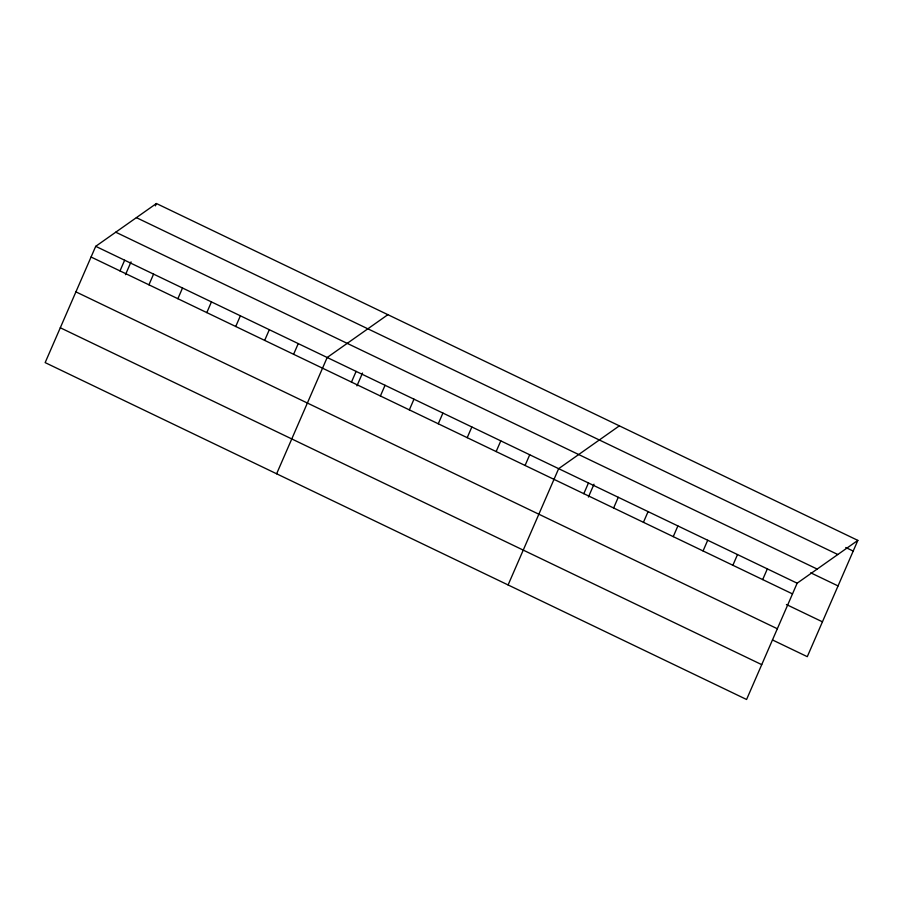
<?xml version="1.0" encoding="UTF-8"?>
<svg xmlns="http://www.w3.org/2000/svg" width="903" height="903" viewBox="0 0 903 903"><rect width="100%" height="100%" fill="white"/><g stroke="black" fill="none" stroke-linecap="round" stroke-linejoin="round"><path stroke-width="1.35" d="M95.718 246.327L45.15 362.611L746.578 699.486L797.146 583.203L857.85 540.389L156.422 203.514L95.718 246.327L797.146 583.203M119.997 270.911L124.648 260.222M125.472 274.693L131.048 261.87M155.384 205.884L156.422 203.514M148.927 284.817L153.578 274.117M177.868 298.712L182.519 288.012M206.798 312.607L211.449 301.907M235.728 326.502L240.379 315.802M264.669 340.397L269.32 329.708M293.599 354.292L298.25 343.603M276.623 473.782L327.179 357.498L387.895 314.673M351.47 382.082L356.121 371.393M356.945 385.863L362.521 373.041M380.4 395.977L385.05 385.288M409.341 409.883L413.98 399.182M438.271 423.778L442.921 413.077M467.201 437.673L471.851 426.972M496.142 451.568L500.793 440.878M525.072 465.463L529.722 454.773M508.096 584.952L558.652 468.668L619.368 425.844M583.812 493.681L588.463 482.981M588.417 497.034L593.993 484.211M613.622 507.994L618.273 497.305M643.433 522.318L648.083 511.617M673.243 536.63L677.893 525.941M703.065 550.943L707.704 540.254M732.875 565.267L737.514 554.566M762.685 579.579L767.336 568.89M857.85 540.389L807.282 656.673L772.505 639.967M845.75 547.5L853.2 551.078M136.387 217.634L837.815 554.521M115.742 232.195L817.17 569.071M810.725 572.807L838.052 585.923M91.068 257.016L792.495 593.903M786.423 604.525L822.441 621.828M75.908 291.861L777.336 628.748M60.298 327.766L761.726 664.642"/></g></svg>
